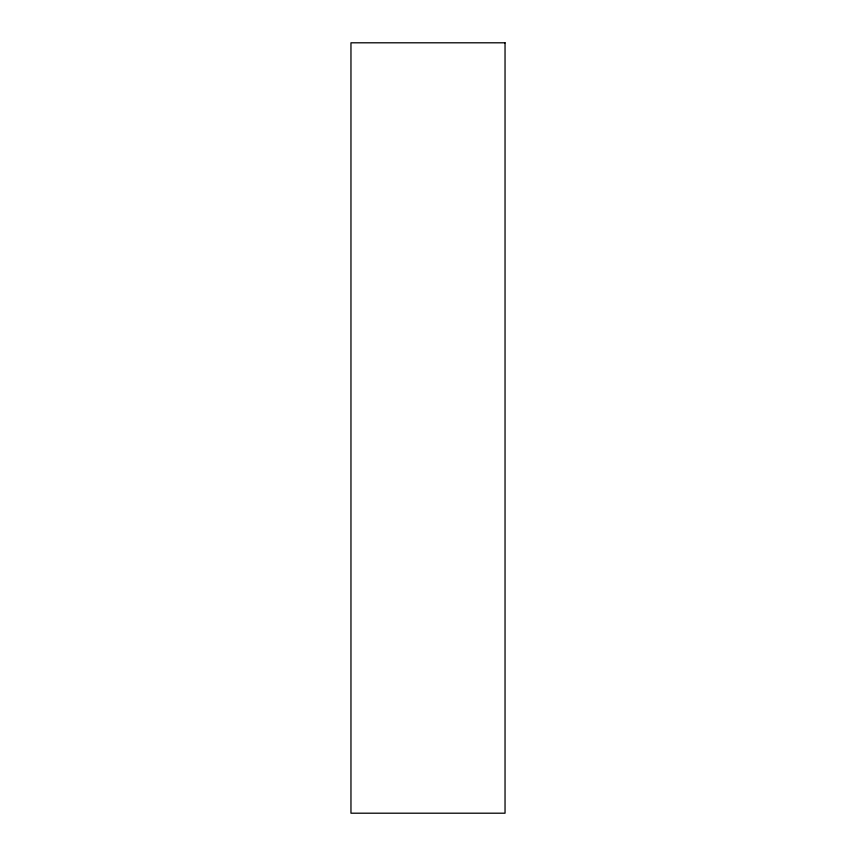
<?xml version="1.0" encoding="UTF-8"?>
<svg xmlns="http://www.w3.org/2000/svg" width="856" height="856" viewBox="0 0 856 856"><rect width="100%" height="100%" fill="white"/><g stroke="black" fill="none" stroke-linecap="round" stroke-linejoin="round"><path stroke-width="1.28" d="M505.04 42.8L350.96 42.8L350.96 813.2L505.04 813.2L505.04 42.8"/></g></svg>
